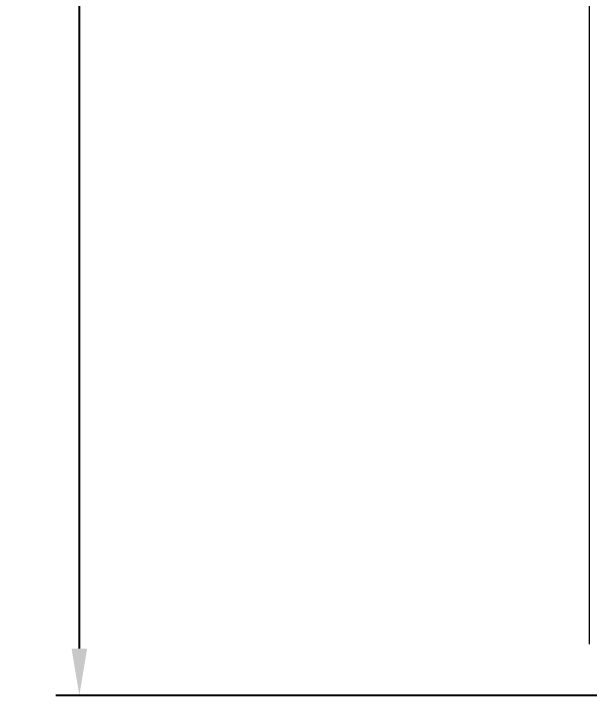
# Model space of a CAD drawing. Header units: millimetres. Extents: x 1863 to 2194, y 977 to 1295.
# Drawn here: x 1863.15 to 1893.97, y 1152.46 to 1188.93 of the extents above; entities that cross this region are included whole.
import ezdxf

# ---------------------------------------------------------------- set-up
doc = ezdxf.new("R2010")
doc.units = ezdxf.units.MM
doc.layers.add('05 Tray 實際版框', color=220, linetype='Continuous', lineweight=25)
doc.layers.add('BMLJ', color=4, linetype='Continuous')
doc.styles.get("Standard").update_dxf_attribs({"font": 'txt', "bigfont": 'gbcbig.shx'})
doc.dimstyles.new('ISO-25', dxfattribs={"dimtxt": 2.5, "dimasz": 2.5, "dimexe": 1.25, "dimexo": 0.625, "dimtad": 1, "dimtxsty": 'Standard', "dimcen": 2.5, "dimadec": 0, "dimazin": 0, "dimtfac": 1, "dimtmove": 0, "dimatfit": 3, "dimfxl": 1, "dimarcsym": 0})

# ---------------------------------------------------------------- blocks, each defined once
blk = doc.blocks.new('*D8')
at = {"layer": 'BMLJ', "color": 0, "lineweight": -2, "transparency": 16777216}
for p, q in [((2012.465, 1238.46), (1865.418, 1238.46)), ((1866.668, 1235.96), (1866.668, 1154.96)), ((2012.465, 1152.46), (1865.418, 1152.46))]:
    blk.add_line(p, q, dxfattribs=at)
at = {"layer": 'BMLJ', "color": 0, "transparency": 16777216}
for points in [[(1866.251, 1235.96), (1867.084, 1235.96), (1866.668, 1238.46)], [(1866.251, 1154.96), (1867.084, 1154.96), (1866.668, 1152.46)]]:
    blk.add_solid(points, dxfattribs=at)
at = {"layer": 'BMLJ', "color": 0, "transparency": 16777216, "insert": (1864.793, 1195.46), "char_height": 2.5, "attachment_point": 5, "rotation": 90}
blk.add_mtext('86', dxfattribs=at)

msp = doc.modelspace()

# ---------------------------------------------------------------- linework, layer by layer
at = {"layer": '05 Tray 實際版框', "lineweight": 0, "ltscale": 0.2}
msp.add_line((1893.966, 1155.203), (1893.966, 1242.203), dxfattribs=at)

# ---------------------------------------------------------------- dimensions: what is measured, and where the dimension line sits
at = {"layer": 'BMLJ'}
dim = msp.add_linear_dim(base=(1866.668, 1152.46), p1=(2013.09, 1238.46), p2=(2013.09, 1152.46), angle=90, dimstyle='ISO-25', dxfattribs=at)
dim.commit()
dim.dimension.update_dxf_attribs({"geometry": '*D8', "text_midpoint": (1864.793, 1195.46)})

doc.saveas('drawing.dxf')
